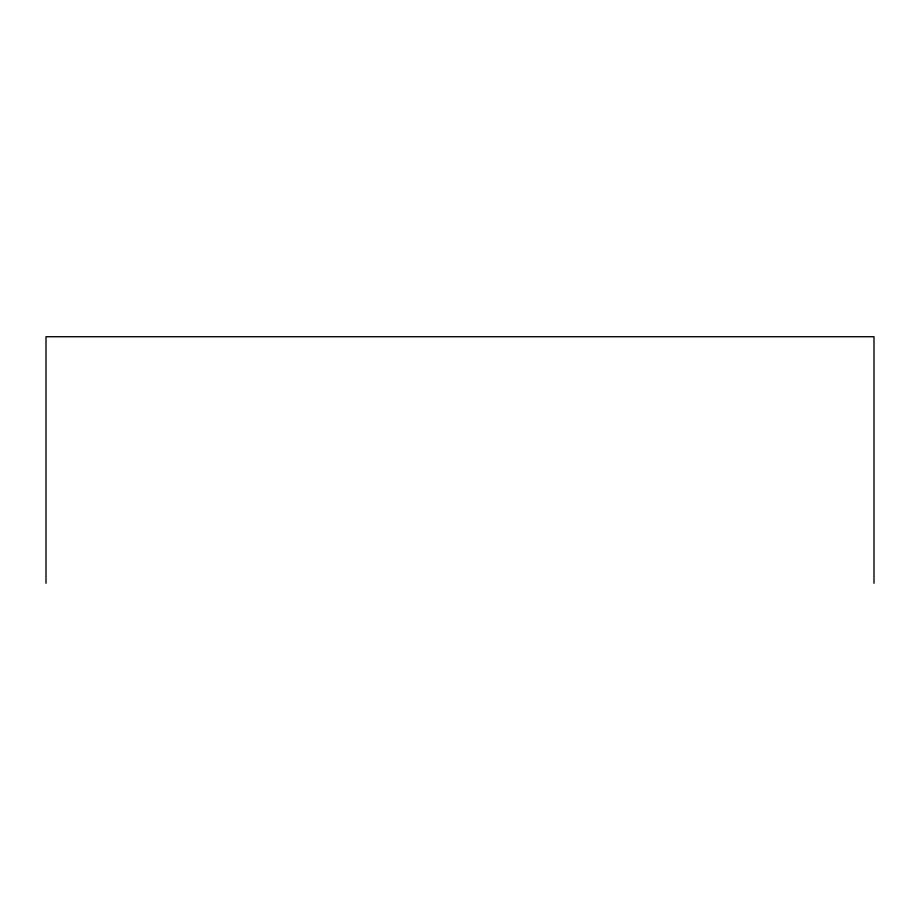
<?xml version="1.0" encoding="UTF-8"?>
<svg xmlns="http://www.w3.org/2000/svg" width="920" height="920" viewBox="0 0 920 920"><rect width="100%" height="100%" fill="white"/><g stroke="black" fill="none" stroke-linecap="round" stroke-linejoin="round"><path stroke-width="1.38" d="M874 583.268L874 336.731L46 336.731L46 583.268"/></g></svg>
